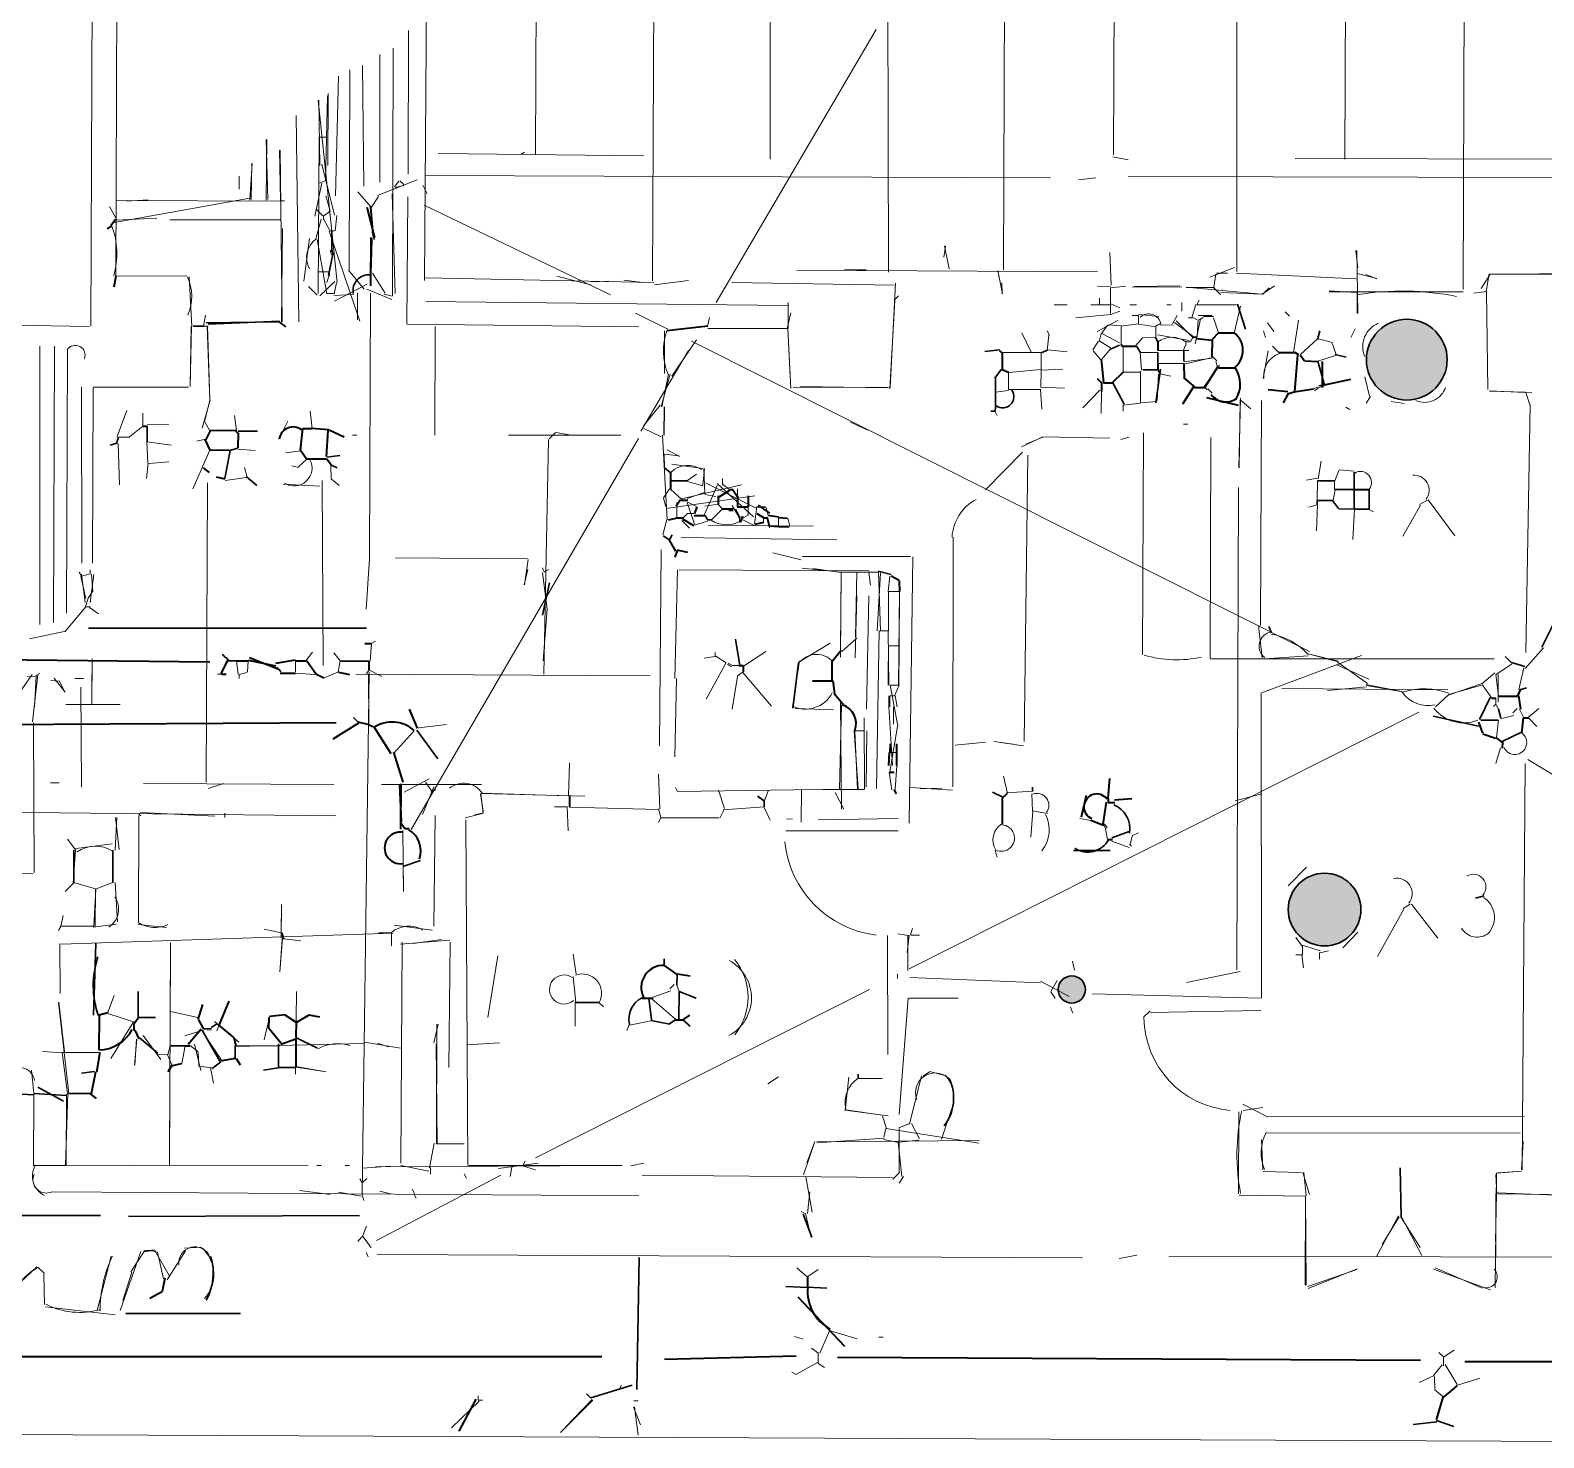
# Model space of a CAD drawing. Header units: millimetres. Extents: x -23299 to 140949, y -27274 to 87783.
# Drawn here: x 10233 to 22083, y 14898 to 25917 of the extents above; entities that cross this region are included whole.
import ezdxf

# ---------------------------------------------------------------- set-up
doc = ezdxf.new("R2010")
doc.units = ezdxf.units.MM
for name, color, linetype, lineweight in [('A_HATCH', 252, 'CONTINUOUS', 15), ('A_MED', 9, 'CONTINUOUS', 20), ('A_THIN', 8, 'CONTINUOUS', 15), ('CHECK', 2, 'CONTINUOUS', 35), ('P_NOMARK', 6, 'CONTINUOUS', 35), ('SYM', 4, 'CONTINUOUS', 25), ('TEXT_SHAPE', 7, 'CONTINUOUS', 30)]:
    doc.layers.add(name, color=color, linetype=linetype, lineweight=lineweight)

msp = doc.modelspace()

# ---------------------------------------------------------------- hatches: boundary and pattern name
at = {"layer": 'TEXT_SHAPE'}
h = msp.add_hatch(color=7, dxfattribs=at)
h.dxf.hatch_style = 1
edge = h.paths.add_edge_path()
edge.add_arc((21011, 23338), 316, 0, 360)
h = msp.add_hatch(color=7, dxfattribs=at)
h.dxf.hatch_style = 1
edge = h.paths.add_edge_path()
edge.add_arc((20367, 19033), 285, 0, 360)
h = msp.add_hatch(color=7, dxfattribs=at)
h.dxf.hatch_style = 1
edge = h.paths.add_edge_path()
edge.add_arc((18388, 18407), 106, 0, 360)

# ---------------------------------------------------------------- linework, layer by layer
at = {"layer": 'A_HATCH', "lineweight": 15}
for p, q in [((10307, 23443), (10307, 21265)), ((10423, 23443), (10414, 21278)), ((10636, 21745), (10635, 23123)), ((10720, 21745), (10726, 23118)), ((16891, 21670), (16863, 21216)), ((16874, 21675), (16889, 21216)), ((16953, 21522), (16952, 21216)), ((16953, 21522), (16952, 21216)), ((17031, 20790), (17040, 21522)), ((17038, 21522), (17036, 21097))]:
    msp.add_line(p, q, dxfattribs=at)
at = {"layer": 'A_HATCH', "lineweight": 20}
for p, q in [((10524, 23413), (10517, 21353)), ((16581, 21675), (16578, 21063)), ((16581, 21671), (16578, 21009)), ((16705, 21675), (16695, 21165)), ((16705, 21489), (16691, 21005)), ((16780, 20603), (16799, 21488))]:
    msp.add_line(p, q, dxfattribs=at)
at = {"layer": 'A_MED', "lineweight": 20}
for p, q in [((15603, 23785), (16857, 25924)), ((12337, 23634), (12316, 25250)), ((12185, 24978), (12193, 24587)), ((18221, 24761), (13325, 24779)), ((22227, 24765), (18831, 24771)), ((18576, 24761), (18440, 24746)), ((10854, 24537), (10907, 24437)), ((12959, 24616), (12905, 24533)), ((13181, 23616), (13188, 24612)), ((12528, 24467), (12528, 24433)), ((12580, 24500), (12531, 24464)), ((16996, 23921), (15727, 23942)), ((21667, 24010), (21594, 23896)), ((21656, 24009), (21633, 23871)), ((22232, 24013), (21673, 24005)), ((22232, 24008), (21673, 24007)), ((12559, 23855), (12610, 23855)), ((12871, 23929), (12614, 23797)), ((12889, 21778), (12898, 23859)), ((21635, 23870), (21645, 23104)), ((21636, 23870), (21645, 23104)), ((14972, 23702), (15224, 23578)), ((15552, 23668), (15536, 23600)), ((16165, 23582), (16188, 23113)), ((15200, 23565), (15199, 23229)), ((15242, 23225), (15173, 22971)), ((15229, 23225), (15179, 22970)), ((21944, 23082), (21974, 22985)), ((11831, 22902), (11847, 22783)), ((21977, 22985), (21943, 21045)), ((11600, 22851), (11639, 22782)), ((11605, 22717), (11537, 22699)), ((11858, 22638), (11994, 22626)), ((14996, 22721), (13216, 19659)), ((11506, 22328), (11639, 22629)), ((15195, 22595), (15198, 22493)), ((11927, 22415), (11759, 22392)), ((11910, 22494), (11928, 22426)), ((15653, 22407), (15652, 22356)), ((15917, 22175), (15524, 22370)), ((15771, 22326), (15770, 22177)), ((15617, 22207), (15516, 22190)), ((15652, 22169), (15567, 22084)), ((15618, 22203), (15652, 22169)), ((15728, 22196), (15786, 22100)), ((15995, 22182), (16010, 22119)), ((15380, 22135), (15346, 22101)), ((15380, 22135), (15431, 22135)), ((15787, 22101), (15787, 22067)), ((15812, 22084), (15900, 22039)), ((16047, 21826), (16269, 21772)), ((12888, 21779), (12863, 21386)), ((15301, 21693), (15281, 20842)), ((16801, 21685), (15315, 21694)), ((16798, 21675), (16811, 21572)), ((12309, 20979), (12309, 20893)), ((12659, 20979), (12644, 20894)), ((16255, 20979), (16205, 20637)), ((20238, 21036), (20473, 20972)), ((20239, 21034), (20474, 20978)), ((10291, 20872), (10250, 20502)), ((12832, 16809), (12886, 20893)), ((12883, 20911), (12865, 20878)), ((12881, 20876), (12885, 20485)), ((20462, 20950), (20713, 20836)), ((21701, 20886), (21599, 20800)), ((21926, 20926), (21889, 20757)), ((17023, 20485), (16965, 20790)), ((16967, 20790), (17035, 20790)), ((20693, 20788), (20981, 20738)), ((20694, 20796), (20982, 20737)), ((21600, 20802), (21336, 20711)), ((21607, 20793), (21338, 20718)), ((21606, 20787), (21678, 20689)), ((10631, 20639), (10715, 20638)), ((16966, 20705), (17000, 20705)), ((16991, 20620), (16991, 20484)), ((17006, 20706), (17020, 20621)), ((21340, 20718), (21235, 20619)), ((21709, 20687), (21709, 20636)), ((12765, 20536), (12798, 20502)), ((21106, 20578), (17115, 18569)), ((21729, 20516), (21714, 20380)), ((21848, 20553), (21744, 20527)), ((21893, 20601), (21927, 20533)), ((21963, 20534), (22030, 20466)), ((10264, 19322), (10258, 20495)), ((13240, 20432), (13076, 20256)), ((21745, 20300), (21708, 20176)), ((14454, 20178), (14446, 19923)), ((16964, 20263), (17015, 20263)), ((21958, 20207), (22184, 20071)), ((13765, 20012), (12982, 20013)), ((13393, 19994), (13303, 19777)), ((13760, 19939), (13778, 19788)), ((16012, 19969), (15982, 19888)), ((16536, 19950), (16603, 19818)), ((14455, 19835), (15150, 19816)), ((15151, 19821), (15169, 19753)), ((15665, 19817), (15633, 19748)), ((15980, 19837), (15658, 19815)), ((10900, 19754), (10930, 19504)), ((13394, 18902), (13402, 19770)), ((13773, 19784), (13638, 19751)), ((13155, 19174), (13150, 19651)), ((10588, 19498), (10569, 19243)), ((10590, 19511), (10873, 19548)), ((13152, 19379), (13156, 19174)), ((10878, 19244), (10743, 19192)), ((10747, 19192), (10732, 18902)), ((10743, 19192), (10742, 18902)), ((17105, 18833), (17104, 18557)), ((13894, 18671), (13815, 18188)), ((14483, 18683), (14507, 18528)), ((14485, 18510), (14504, 18306)), ((17121, 18500), (18142, 18459)), ((12311, 17745), (12318, 18392)), ((15249, 18397), (15107, 18347)), ((15295, 18441), (15315, 18392)), ((18144, 18473), (18367, 18353)), ((10536, 17589), (10454, 18307)), ((10889, 18359), (10838, 18222)), ((14500, 18306), (14499, 18119)), ((15103, 18332), (15284, 18176)), ((17037, 17429), (17106, 18339)), ((17113, 18339), (17498, 18339)), ((10840, 18220), (11048, 18152)), ((11039, 18150), (10863, 17867)), ((11334, 18234), (11555, 18186)), ((12110, 18202), (12064, 18012)), ((14924, 18135), (14903, 18085)), ((15093, 18163), (14924, 18128)), ((19001, 18241), (18950, 18190)), ((19869, 18242), (19005, 18226)), ((11067, 18018), (11050, 17814)), ((11066, 18018), (11051, 17814)), ((11117, 18048), (11255, 17859)), ((10483, 17915), (10525, 17593)), ((11228, 17901), (11313, 17897)), ((11329, 17967), (11311, 17899)), ((11447, 17967), (11419, 17829)), ((11486, 17970), (11547, 17918)), ((11520, 17979), (11568, 17772)), ((11547, 17915), (11553, 17813)), ((11554, 17806), (11651, 17793)), ((12313, 17803), (12549, 17762)), ((12313, 17799), (12549, 17763)), ((16643, 17722), (16613, 17456)), ((16716, 17710), (16902, 17710)), ((17116, 17354), (17212, 17730)), ((17223, 17728), (17274, 17763)), ((17276, 17765), (17394, 17734)), ((16631, 17461), (16950, 17417)), ((17454, 17491), (17368, 17235)), ((16933, 17319), (16915, 17251)), ((13410, 17200), (13631, 17200)), ((16375, 17216), (16286, 16956)), ((17663, 17224), (16392, 17214)), ((16914, 17234), (17034, 17210)), ((17036, 17216), (17035, 16978)), ((17189, 17227), (17036, 17212)), ((10259, 17030), (10513, 17030)), ((13917, 16953), (12945, 16443)), ((13367, 17013), (13367, 16962)), ((14210, 17047), (13899, 17006)), ((19886, 16982), (20185, 16974)), ((20196, 16975), (20249, 16801)), ((20959, 17011), (20964, 16620)), ((12829, 16808), (12845, 16756)), ((19699, 16797), (20214, 16788)), ((20215, 16092), (20218, 16790)), ((21722, 16815), (22314, 16791)), ((16270, 16670), (16303, 16652)), ((16302, 16654), (16348, 16466)), ((11098, 16357), (10936, 15893)), ((11131, 16365), (11021, 16198)), ((11222, 16356), (11138, 16367)), ((11321, 16169), (11209, 16364)), ((11304, 16135), (11448, 16362)), ((11441, 16382), (11577, 16390)), ((10866, 16320), (10758, 15895)), ((11277, 16142), (11228, 16351)), ((18471, 16306), (12949, 16332)), ((18896, 16328), (18758, 16301)), ((19149, 16320), (28872, 16292)), ((10344, 15941), (10338, 16179)), ((11029, 16194), (10957, 15972)), ((16234, 16227), (16316, 16157)), ((16403, 16214), (16321, 16159)), ((21665, 16057), (21221, 16218)), ((16488, 15737), (16708, 15672)), ((21263, 15564), (21297, 15530)), ((21297, 15530), (21297, 15462)), ((21311, 15471), (21406, 15314)), ((21583, 15363), (21399, 15306)), ((13747, 15185), (13530, 14976)), ((14638, 15191), (14385, 14938)), ((14588, 15242), (14621, 15208)), ((14841, 15279), (14621, 15211)), ((14955, 15138), (15011, 14998)), ((14964, 15141), (14993, 14919)), ((29277, 14840), (3796, 14949))]:
    msp.add_line(p, q, dxfattribs=at)
at = {"layer": 'A_MED', "lineweight": 15}
msp.add_line((15184, 22748), (15220, 22083), dxfattribs=at)
at = {"layer": 'A_MED', "lineweight": 20}
for centre, radius, start, end in [((15676, 23406), 485, 160.8535, 202.2564), ((10586, 23374), 76.5, 337.9674, 148.1653), ((19964, 21096), 110, 97.9419, 234.1396), ((16390, 20860), 171, 44.2502, 137.3941), ((16303, 20838), 236, 243.6905, 332.5899), ((21178, 20877), 248, 215.131, 282.4925), ((21456, 20788), 294, 217.3615, 292.2189), ((21857, 20339), 92.8, 203.9551, 54.176), ((10743, 19274), 255, 58.5015, 123.9799), ((15547, 18341), 333, 297.7726, 61.6965), ((15386, 18347), 467, 320.9692, 39.1283), ((14413, 18407), 114, 55.8236, 310.5237), ((14556, 18379), 150, 330.6296, 110.6623), ((12642, 17669), 315, 72.4206, 119.7048), ((17318, 17601), 153, 44.7005, 200.851), ((17219, 17566), 246, 342.2514, 43.7333), ((11522, 16267), 126, 21.4504, 188.5267), ((11390, 16176), 280, 317.605, 47.128), ((11746, 15899), 966, 154.244, 180.5242)]:
    msp.add_arc(centre, radius, start, end, dxfattribs=at)
at = {"layer": 'A_THIN', "lineweight": 15}
for p, q in [((10736, 30680), (10706, 23600)), ((13320, 23957), (13369, 30458)), ((10902, 23991), (10927, 30118)), ((15131, 30198), (15105, 23956)), ((16025, 24909), (16025, 30100)), ((17873, 30185), (17854, 24041)), ((19679, 24028), (19685, 30180)), ((16952, 24023), (16937, 30066)), ((21451, 23887), (21464, 26912)), ((14190, 24948), (14197, 26722)), ((18714, 24943), (18721, 26679)), ((20532, 26678), (20525, 24908)), ((13195, 25914), (13191, 24791)), ((12971, 25727), (12971, 24729)), ((13068, 23838), (13074, 25778)), ((12729, 24042), (12736, 25608)), ((12834, 25642), (12844, 24697)), ((12647, 25557), (12624, 24621)), ((12636, 23941), (12488, 25370)), ((12499, 24859), (12492, 25370)), ((12561, 25404), (12544, 24740)), ((12564, 24859), (12566, 25421)), ((12079, 25063), (12094, 24592)), ((12084, 25063), (12081, 24587)), ((12496, 25080), (12488, 23855)), ((12497, 25080), (12548, 25080)), ((12206, 23634), (12189, 24978)), ((13428, 24952), (15037, 24935)), ((14104, 24963), (14071, 24945)), ((18710, 24926), (18830, 24902)), ((20136, 24912), (22215, 24907)), ((11869, 24774), (11868, 24672)), ((11971, 24875), (11953, 24587)), ((11968, 24876), (11962, 24591)), ((12517, 24869), (12616, 24469)), ((12515, 24719), (12461, 24462)), ((12542, 24737), (12496, 24720)), ((12797, 24652), (12899, 24534)), ((12951, 24623), (13262, 24747)), ((13119, 24736), (13085, 24690)), ((13157, 24701), (13089, 24685)), ((13159, 24709), (13126, 24738)), ((13306, 24705), (13340, 24637)), ((11951, 24602), (10877, 24410)), ((12190, 24580), (10902, 24585)), ((11156, 24590), (10986, 24580)), ((12190, 24581), (12224, 24581)), ((12546, 24621), (12582, 24502)), ((13067, 24636), (13090, 23855)), ((14775, 23847), (13318, 24547)), ((11224, 24447), (10902, 24429)), ((11325, 24434), (12189, 24433)), ((12512, 24438), (12468, 24283)), ((12473, 24515), (12524, 24464)), ((12531, 24435), (12579, 24349)), ((12633, 24467), (12620, 24348)), ((12209, 24366), (12199, 23633)), ((12813, 23639), (12574, 24345)), ((12578, 24348), (12612, 24348)), ((12917, 24314), (12917, 24280)), ((12928, 24314), (12928, 24280)), ((12419, 24287), (12376, 23954)), ((12556, 23854), (12479, 24279)), ((12582, 24196), (12592, 24160)), ((12600, 24195), (12600, 24161)), ((12599, 24160), (12579, 24042)), ((10900, 23991), (11459, 23995)), ((10904, 23991), (11459, 23995)), ((11478, 23987), (11499, 23599)), ((12492, 24025), (12577, 24025)), ((12618, 23949), (12500, 23837)), ((12571, 23993), (12556, 23941)), ((12577, 24025), (12577, 23991)), ((12630, 23939), (12612, 23854)), ((12912, 24016), (13011, 23858)), ((15115, 23942), (13327, 23978)), ((14356, 23993), (14623, 23924)), ((14626, 23948), (14761, 23952)), ((14881, 23961), (15033, 23942)), ((15121, 23925), (15388, 23958)), ((16236, 24039), (18590, 24026)), ((19674, 24016), (20614, 23970)), ((12412, 23911), (12479, 23843)), ((12611, 23841), (12763, 23849)), ((12796, 23859), (12795, 23650)), ((12868, 23891), (13065, 23808)), ((13004, 23850), (13066, 23834)), ((21638, 23873), (21536, 23860)), ((16163, 23763), (13329, 23793)), ((16189, 23704), (16159, 23583)), ((16167, 23786), (16166, 23582)), ((10102, 23609), (10695, 23599)), ((11493, 23600), (11485, 23129)), ((11495, 23600), (11485, 23129)), ((11604, 23686), (11589, 23600)), ((11592, 23600), (11626, 23600)), ((11618, 23600), (11639, 23021)), ((11621, 23600), (11638, 23021)), ((13185, 23616), (14997, 23595)), ((13402, 23599), (13401, 22748)), ((15539, 23584), (16166, 23581)), ((15539, 23582), (16162, 23582)), ((16164, 23582), (16184, 23207)), ((15450, 23494), (15257, 23209)), ((15410, 23483), (20249, 21054)), ((15013, 22778), (15386, 23410)), ((11472, 23124), (10726, 23123)), ((11472, 23123), (10794, 23125)), ((11642, 23021), (11578, 22801)), ((11640, 23021), (11598, 22851)), ((19873, 23019), (19866, 21258)), ((21658, 23093), (21991, 23079)), ((21658, 23092), (21940, 23084)), ((15166, 22981), (15038, 22822)), ((15195, 22969), (15194, 22748)), ((15198, 22969), (15197, 22748)), ((14346, 22769), (14295, 22718)), ((14468, 22748), (14351, 22769)), ((15037, 22800), (15174, 22735)), ((18942, 21028), (18949, 22764)), ((14858, 22748), (13977, 22746)), ((14255, 20876), (14291, 22714)), ((19472, 20998), (19477, 22730)), ((15196, 22598), (15315, 22586)), ((15220, 22631), (15316, 22579)), ((15256, 22521), (15500, 22486)), ((18001, 22613), (17712, 22318)), ((18015, 20348), (18044, 22590)), ((15449, 22442), (15380, 22392)), ((15511, 22486), (15499, 22356)), ((15515, 22288), (15508, 22487)), ((11621, 22374), (11611, 20030)), ((12526, 20944), (12518, 22393)), ((15239, 22327), (15190, 22257)), ((15332, 22248), (15803, 22359)), ((15513, 22299), (15376, 22251)), ((15379, 22383), (15498, 22350)), ((15509, 22121), (15612, 22352)), ((15516, 22283), (15601, 22268)), ((15895, 22107), (15612, 22368)), ((15655, 22360), (15704, 22324)), ((19694, 22338), (19681, 18560)), ((15192, 22254), (15210, 22186)), ((15213, 22173), (15906, 22273)), ((15296, 22186), (15296, 22101)), ((15433, 22051), (15376, 22219)), ((15382, 22222), (15449, 22188)), ((15855, 22186), (15855, 22118)), ((15904, 22050), (15923, 22186)), ((15216, 22087), (15186, 21967)), ((15535, 22075), (15433, 22043)), ((16362, 22035), (15541, 22043)), ((15787, 22101), (15821, 22101)), ((15853, 22121), (15820, 22103)), ((15973, 22101), (15973, 22067)), ((16004, 22100), (16022, 22021)), ((16092, 22101), (16091, 22033)), ((16164, 22096), (16179, 22034)), ((16548, 21928), (15329, 21946)), ((17456, 19994), (17459, 21948)), ((15159, 20314), (15174, 21850)), ((10703, 21694), (10703, 21660)), ((13092, 21786), (14125, 21778)), ((14130, 21696), (14100, 21576)), ((14131, 21773), (14104, 21574)), ((14241, 21709), (14259, 21675)), ((14293, 21696), (14259, 21678)), ((16277, 21797), (17124, 21798)), ((16278, 21706), (16581, 21674)), ((16360, 21703), (16580, 21671)), ((17115, 19709), (17144, 21794)), ((10616, 21675), (10633, 21642)), ((10630, 21641), (10669, 21469)), ((10633, 21659), (10662, 21437)), ((10702, 21662), (10635, 21644)), ((10732, 21657), (10702, 21438)), ((10712, 21660), (10722, 21524)), ((14243, 21673), (14281, 21386)), ((16869, 21675), (16581, 21675)), ((16963, 21642), (16950, 21522)), ((10687, 21472), (10666, 21405)), ((10721, 21522), (10687, 21471)), ((16953, 21522), (17038, 21522)), ((10668, 21404), (10503, 21207)), ((10668, 21404), (10702, 21404)), ((10697, 21398), (10766, 21349)), ((14280, 21387), (14250, 20979)), ((16880, 21216), (16860, 19982)), ((16884, 21216), (16952, 21216)), ((16955, 20790), (16950, 21216)), ((19851, 21256), (19879, 21003)), ((10498, 21210), (10226, 21153)), ((12906, 21114), (12894, 20978)), ((12935, 21134), (12902, 21116)), ((16951, 21097), (17036, 21097)), ((17036, 21097), (17033, 20790)), ((10717, 20996), (10715, 20643)), ((11848, 20978), (11861, 20876)), ((11938, 20979), (11933, 20893)), ((12443, 21048), (12391, 20981)), ((12611, 21044), (12663, 20977)), ((16951, 20977), (16950, 20790)), ((19475, 20997), (21694, 20996)), ((19869, 20727), (20657, 21022)), ((19899, 20995), (20238, 21020)), ((21781, 21013), (21833, 20963)), ((10248, 20873), (10115, 20683)), ((10276, 20861), (10208, 20856)), ((10279, 20860), (10267, 20621)), ((10308, 20880), (10275, 20862)), ((10716, 20877), (10715, 20638)), ((11699, 20877), (11733, 20877)), ((11868, 20877), (11868, 20842)), ((11932, 20889), (11869, 20873)), ((12308, 20884), (12461, 20873)), ((12647, 20894), (12528, 20844)), ((15087, 20864), (12783, 20877)), ((12885, 20911), (12985, 20857)), ((20469, 20970), (20703, 20803)), ((21708, 20874), (21730, 20705)), ((21832, 20955), (21711, 20873)), ((21727, 20874), (21726, 20658)), ((10394, 20827), (10462, 20822)), ((10419, 20845), (10506, 20735)), ((10462, 20820), (10504, 20736)), ((10581, 20843), (10649, 20843)), ((10633, 19991), (10628, 20775)), ((15292, 20841), (15281, 20229)), ((17035, 20790), (17000, 20705)), ((21333, 20753), (20033, 20763)), ((20695, 20776), (20389, 20748)), ((10936, 20638), (10512, 20639)), ((10715, 20638), (10936, 20638)), ((16584, 20637), (16570, 19973)), ((16584, 19820), (16576, 20654)), ((16955, 20620), (16985, 20160)), ((19872, 18339), (19871, 20722)), ((21706, 20639), (21689, 20622)), ((21711, 20637), (21729, 20603)), ((16221, 20606), (16522, 20597)), ((16762, 20535), (16766, 19973)), ((21874, 20606), (21840, 20572)), ((22045, 20606), (21961, 20536)), ((13491, 20482), (13255, 20454)), ((16684, 20432), (16716, 19978)), ((16689, 20433), (16711, 19974)), ((16694, 20433), (16762, 20433)), ((16784, 20433), (16778, 19990)), ((16963, 20110), (17025, 20483)), ((17018, 20160), (17005, 19973)), ((21915, 16994), (21939, 20176)), ((13161, 19952), (13357, 20057)), ((13328, 20030), (13376, 19960)), ((15151, 20093), (15163, 19821)), ((16957, 20108), (16979, 19970)), ((10391, 20026), (10459, 20026)), ((11119, 20020), (12610, 20011)), ((11625, 19982), (11747, 20021)), ((13758, 19939), (13779, 19804)), ((14574, 19922), (13761, 19942)), ((14439, 19924), (13766, 19945)), ((15284, 19989), (15301, 19956)), ((16574, 19976), (15303, 19956)), ((15623, 19967), (15669, 19824)), ((16271, 19973), (16270, 19718)), ((16438, 19973), (16760, 19973)), ((19875, 19938), (19668, 19883)), ((9728, 19797), (12626, 19767)), ((11096, 19793), (11677, 19765)), ((13781, 19791), (13713, 19775)), ((14337, 19838), (14439, 19838)), ((14436, 19838), (14444, 19650)), ((15977, 19836), (16025, 19733)), ((10911, 19753), (10899, 19497)), ((11084, 19770), (11080, 18936)), ((11084, 19770), (11080, 18936)), ((11081, 19785), (11098, 19768)), ((11756, 19787), (11756, 19753)), ((13643, 19736), (13660, 17030)), ((15169, 19751), (15151, 19718)), ((15624, 19752), (15167, 19752)), ((16200, 19741), (16153, 19743)), ((16403, 19736), (17029, 19746)), ((10525, 19584), (10591, 19497)), ((17029, 19650), (16149, 19650)), ((9576, 19294), (10256, 19317)), ((10574, 19243), (10506, 19175)), ((10574, 19244), (10743, 19194)), ((10897, 19244), (10916, 18937)), ((10491, 18987), (10473, 18902)), ((12199, 19072), (12198, 18851)), ((12199, 19072), (12198, 18809)), ((10473, 18901), (10455, 18868)), ((10471, 18903), (10725, 18902)), ((13075, 18849), (10474, 18761)), ((10475, 18903), (10733, 18902)), ((10908, 18918), (10725, 18896)), ((11078, 18916), (11301, 18892)), ((12065, 18879), (12198, 18851)), ((12960, 18851), (13062, 18851)), ((13062, 18851), (13062, 18749)), ((13380, 18872), (13083, 18912)), ((17025, 18844), (17110, 18829)), ((17140, 18885), (17124, 18834)), ((10464, 18766), (10466, 18375)), ((11323, 17034), (11332, 18775)), ((12207, 18808), (12187, 18545)), ((12205, 18801), (12187, 18545)), ((12215, 18804), (12351, 18789)), ((13131, 18762), (13518, 18793)), ((13134, 17047), (13145, 18779)), ((13452, 18799), (13231, 18767)), ((13520, 18778), (13509, 17796)), ((16948, 17897), (16946, 18829)), ((17114, 18833), (17099, 18696)), ((17127, 18833), (17195, 18833)), ((11323, 17115), (11331, 18698)), ((18394, 18628), (18410, 18559)), ((17024, 18527), (17024, 18493)), ((19706, 18549), (19287, 18463)), ((16805, 18406), (14190, 17088)), ((15275, 18446), (15241, 18412)), ((18274, 18477), (18223, 18392)), ((18224, 18389), (18258, 18338)), ((19865, 18339), (18548, 18374)), ((10456, 18307), (10502, 17918)), ((18377, 18270), (18397, 18221)), ((13427, 18137), (13392, 17989)), ((13416, 18136), (13415, 17200)), ((11585, 18102), (11619, 18102)), ((11619, 18102), (11653, 18102)), ((11619, 18091), (11653, 18091)), ((10330, 17923), (10483, 17912)), ((10483, 17915), (10771, 17915)), ((10483, 17915), (10771, 17915)), ((11308, 17896), (11343, 17812)), ((12846, 17985), (11839, 17962)), ((12186, 17966), (11843, 17966)), ((12850, 17995), (13132, 17947)), ((12953, 17988), (13039, 17959)), ((13412, 17983), (13419, 17200)), ((13906, 17990), (13652, 17975)), ((13906, 17990), (13736, 17980)), ((10242, 17775), (10261, 17592)), ((11645, 17795), (11668, 17674)), ((16092, 17723), (16008, 17669)), ((10261, 17584), (10259, 17030)), ((10261, 17575), (10259, 17030)), ((10526, 17592), (10509, 17030)), ((10516, 17587), (10513, 17035)), ((16618, 17466), (16902, 17422)), ((19696, 17450), (19694, 16807)), ((19726, 17509), (19920, 17411)), ((19883, 17484), (19729, 17459)), ((16906, 17416), (16938, 17320)), ((17660, 17203), (16935, 17320)), ((17118, 17359), (17033, 17325)), ((17036, 17318), (17036, 17216)), ((17132, 17358), (17196, 17237)), ((19916, 17411), (21932, 17414)), ((13396, 17203), (13360, 17012)), ((13410, 17200), (13546, 17200)), ((16377, 17216), (16314, 17050)), ((16918, 17242), (16392, 17206)), ((17028, 17215), (17058, 16943)), ((19873, 17233), (19885, 16994)), ((21898, 17283), (19916, 17285)), ((21921, 17216), (21909, 16994)), ((10263, 17031), (12410, 17028)), ((11055, 17033), (10513, 17029)), ((12478, 17030), (12512, 17030)), ((12698, 17030), (12732, 17030)), ((12834, 17009), (13053, 17025)), ((12935, 17019), (14866, 17030)), ((13135, 17030), (13353, 16986)), ((13631, 16963), (13649, 16929)), ((14867, 17028), (13668, 17028)), ((14006, 17029), (13991, 16944)), ((14086, 17026), (14189, 16996)), ((14107, 17062), (14089, 17029)), ((15036, 17047), (14935, 17026)), ((16984, 16936), (15023, 16954)), ((19886, 16982), (20185, 16974)), ((20204, 16974), (20224, 16791)), ((21704, 16072), (21712, 16972)), ((21709, 16959), (21716, 16806)), ((21908, 16985), (21715, 16969)), ((21908, 16984), (21727, 16973)), ((12343, 16833), (12580, 16802)), ((12814, 16926), (12831, 16893)), ((12867, 16928), (12833, 16894)), ((12969, 16827), (13053, 16807)), ((13224, 16843), (13242, 16810)), ((16306, 16941), (16355, 16664)), ((17070, 16942), (17036, 16892)), ((14997, 16793), (10411, 16822)), ((12646, 16820), (12825, 16789)), ((13237, 16807), (13254, 16774)), ((16337, 16823), (16318, 16653)), ((19699, 16797), (20218, 16789)), ((20222, 16093), (20218, 16790)), ((21713, 16807), (21706, 16432)), ((21709, 16807), (21707, 16313)), ((21726, 16808), (22319, 16799)), ((20945, 16634), (20774, 16318)), ((20951, 16627), (20817, 16410)), ((20966, 16621), (21115, 16388)), ((20970, 16628), (21128, 16325)), ((12866, 16553), (12831, 16469)), ((12837, 16473), (12903, 16386)), ((12828, 16471), (12797, 16434)), ((10284, 16236), (10118, 16079)), ((12862, 16348), (12880, 16314)), ((10344, 16183), (10293, 16234)), ((10344, 15941), (10338, 16179)), ((20621, 16214), (20236, 16082)), ((20622, 16221), (20239, 16065)), ((21232, 16227), (21601, 16068)), ((10899, 15859), (10352, 15922)), ((16217, 15690), (16284, 15669)), ((16491, 15734), (16414, 15560)), ((16876, 15684), (16910, 15684)), ((16350, 15598), (16399, 15562)), ((16402, 15565), (16401, 15480)), ((21381, 15583), (21298, 15528)), ((16231, 15394), (16197, 15412)), ((16398, 15487), (16232, 15395)), ((16401, 15479), (16452, 15447)), ((21289, 15468), (21220, 15384)), ((14862, 15309), (14844, 15275)), ((21225, 15385), (21108, 15331)), ((21227, 15377), (21231, 15275)), ((13741, 15226), (13740, 15192)), ((13740, 15192), (13774, 15192)), ((14632, 15198), (14425, 14980)), ((14960, 15186), (14994, 15186)), ((21231, 15272), (21293, 15220))]:
    msp.add_line(p, q, dxfattribs=at)
for centre, radius, start, end in [((10288, 24168), 623, 343.8918, 20.3339), ((12581, 24137), 184, 126.2399, 208.5607), ((11123, 23834), 374, 336.964, 24.3041), ((15383, 22318), 192, 55.2335, 134.0986), ((17809, 21928), 359, 118.17, 176.8801), ((15685, 22268), 222, 237.3349, 296.9086), ((19853, 20673), 526, 42.7022, 79.507), ((19208, 21858), 870, 253.0564, 282.9688), ((21149, 20223), 538, 69.3312, 108.0372), ((13626, 19846), 176, 34.8204, 129.097), ((16956, 19647), 820, 185.8121, 263.0038), ((10758, 19036), 167, 302.6654, 34.2781), ((11210, 19134), 241, 236.7592, 294.8576), ((13197, 18696), 208, 57.7796, 130.9712), ((19692, 18196), 739, 180.7899, 265.1035), ((10143, 17672), 126, 10.3539, 128.0566), ((16851, 17518), 238, 125.0954, 191.3943), ((21298, 17112), 1617, 167.7058, 190.8065), ((20220, 17130), 349, 153.164, 202.121), ((10418, 16946), 168, 151.9093, 243.9573), ((10359, 16918), 105, 156.2181, 295.3076), ((10599, 15714), 602, 120.9541, 167.8713), ((21633, 16158), 86.4, 251.0843, 43.5478)]:
    msp.add_arc(centre, radius, start, end, dxfattribs=at)
at = {"layer": 'CHECK', "lineweight": 15}
for p, q in [((12587, 23940), (12587, 23940)), ((12616, 23998), (12616, 23998)), ((12726, 24039), (12848, 23891)), ((15296, 22220), (15296, 22101)), ((15335, 22079), (15395, 22018)), ((15903, 22101), (15903, 22101)), ((16496, 21118), (16246, 20968)), ((11788, 18317), (11693, 18083)), ((11676, 18156), (11867, 17995)), ((11635, 18105), (11442, 18044)), ((11584, 18072), (11731, 17855))]:
    msp.add_line(p, q, dxfattribs=at)
at = {"layer": 'CHECK', "lineweight": 40}
msp.add_line((14456, 19923), (14455, 19838), dxfattribs=at)
at = {"layer": 'P_NOMARK', "lineweight": 30}
for p, q in [((12865, 21237), (10688, 21236)), ((11002, 16630), (12811, 16639)), ((15001, 16310), (14983, 15276)), ((16149, 16083), (16319, 16073)), ((16319, 16077), (16471, 16069)), ((14946, 15309), (14621, 15209))]:
    msp.add_line(p, q, dxfattribs=at)
at = {"layer": 'P_NOMARK', "lineweight": 40}
for p, q in [((12852, 21115), (12903, 21115)), ((9963, 20992), (11638, 20973)), ((11777, 20982), (11724, 20881)), ((11735, 21032), (11788, 20982)), ((11733, 20877), (11767, 20877)), ((9969, 20483), (12629, 20498)), ((12804, 20493), (12603, 20368)), ((16319, 16161), (16319, 16076)), ((16242, 16002), (16607, 15616)), ((7917, 15532), (14707, 15534)), ((15199, 15513), (16231, 15540)), ((16554, 15528), (21119, 15504)), ((21466, 15496), (23363, 15496))]:
    msp.add_line(p, q, dxfattribs=at)
at = {"layer": 'SYM', "lineweight": 30}
msp.add_arc((11222, 16189), 444, 331.0376, 16.5744, dxfattribs=at)
at = {"layer": 'SYM', "lineweight": 40}
msp.add_arc((16650, 16043), 331, 174.3561, 242.1204, dxfattribs=at)
at = {"layer": 'SYM', "lineweight": 15}
msp.add_arc((10621, 16466), 587, 243.1454, 285.3289, dxfattribs=at)
at = {"layer": 'TEXT_SHAPE', "lineweight": 40}
for p, q in [((12868, 24531), (12929, 24298)), ((12896, 24535), (12914, 24314)), ((10900, 24435), (10864, 24386)), ((10868, 24381), (10835, 24363)), ((12900, 24295), (12898, 23915)), ((12904, 24280), (12897, 24008)), ((10903, 23991), (10888, 23905)), ((15539, 23601), (15218, 23563)), ((19062, 23479), (19062, 23411)), ((19366, 23505), (19485, 23492)), ((19486, 23496), (19485, 23360)), ((19537, 23547), (19486, 23496)), ((19537, 23547), (19655, 23547)), ((17823, 23408), (17839, 23391)), ((17842, 23394), (17842, 23258)), ((18771, 23459), (18788, 23442)), ((18791, 23445), (18893, 23445)), ((20010, 23394), (20129, 23394)), ((20131, 23396), (20164, 23378)), ((20156, 23377), (20132, 23087)), ((20177, 23375), (20211, 23329)), ((17842, 23260), (17892, 23239)), ((18617, 23342), (18636, 23156)), ((18790, 23241), (18705, 23156)), ((19061, 23309), (19061, 23258)), ((19264, 23309), (19267, 23189)), ((19529, 23279), (19429, 23124)), ((19536, 23275), (19671, 23275)), ((20213, 23328), (20315, 23324)), ((20349, 23325), (20348, 23120)), ((18587, 23190), (18620, 23156)), ((18620, 23156), (18620, 23088)), ((18637, 23156), (18705, 23156)), ((19342, 23126), (19256, 22990)), ((19270, 23190), (19350, 23123)), ((19349, 23121), (19433, 23121)), ((20570, 23183), (20365, 23139)), ((19442, 23042), (19691, 22982)), ((19926, 23104), (20079, 23089)), ((20079, 23069), (20044, 23001)), ((20129, 23083), (20078, 23067)), ((20280, 23107), (20128, 23084)), ((11115, 22817), (11149, 22817)), ((11641, 22782), (11607, 22714)), ((11840, 22780), (11857, 22763)), ((11860, 22766), (11859, 22647)), ((12365, 22800), (12346, 22630)), ((12368, 22800), (12436, 22800)), ((12436, 22803), (12572, 22791)), ((12563, 22783), (12550, 22579)), ((12574, 22788), (12691, 22735)), ((11601, 22713), (11638, 22629)), ((12350, 22629), (12399, 22560)), ((12401, 22561), (12435, 22561)), ((12435, 22561), (12553, 22561)), ((12555, 22563), (12591, 22513)), ((11586, 22492), (11635, 22456)), ((11688, 22421), (11756, 22405)), ((15246, 22459), (15246, 22390)), ((15246, 22390), (15246, 22322)), ((15708, 22314), (15624, 22262)), ((15703, 22322), (15737, 22322)), ((15733, 22320), (15769, 22270)), ((20599, 22321), (20717, 22321)), ((15324, 22241), (15291, 22190)), ((15330, 22237), (15381, 22237)), ((15452, 22185), (15435, 22134)), ((15618, 22271), (15618, 22203)), ((15652, 22169), (15702, 22169)), ((15751, 22168), (15785, 22100)), ((15771, 22271), (15770, 22186)), ((15770, 22186), (15855, 22186)), ((15855, 22271), (15855, 22186)), ((15933, 22200), (16020, 22136)), ((15297, 22097), (15228, 22081)), ((15296, 22101), (15346, 22101)), ((15340, 22091), (15425, 22041)), ((15431, 22118), (15516, 22118)), ((15795, 22064), (15813, 22113)), ((15974, 22063), (15906, 22047)), ((15922, 22134), (15974, 22102)), ((15973, 22101), (16007, 22101)), ((16004, 22100), (16019, 22037)), ((16008, 22122), (16093, 22107)), ((16092, 22102), (16160, 22098)), ((15235, 21926), (15284, 21840)), ((16024, 22036), (16091, 22032)), ((16091, 22033), (16176, 22033)), ((15298, 21845), (15281, 21793)), ((15295, 21849), (15380, 21831)), ((16973, 21646), (17035, 21612)), ((17035, 21607), (17039, 21522)), ((11852, 20979), (11937, 20979)), ((11938, 20986), (12156, 20940)), ((11949, 21006), (12171, 20918)), ((12308, 20985), (12154, 20960)), ((12309, 20979), (12394, 20979)), ((12398, 20981), (12469, 20882)), ((12885, 20978), (12885, 20910)), ((16510, 20978), (16510, 20824)), ((16582, 21060), (16512, 20976)), ((12161, 20932), (12194, 20898)), ((12190, 20885), (12309, 20885)), ((12464, 20881), (12531, 20846)), ((12647, 20891), (12732, 20873)), ((15782, 20944), (15816, 20944)), ((15816, 20944), (15815, 20893)), ((16357, 20824), (16510, 20824)), ((16516, 20825), (16529, 20723)), ((21898, 20754), (21877, 20705)), ((16528, 20724), (16597, 20640)), ((16957, 20705), (16957, 20620)), ((21676, 20687), (21709, 20687)), ((21726, 20704), (21879, 20704)), ((21885, 20705), (21902, 20603)), ((12799, 20503), (12883, 20483)), ((13199, 20601), (13262, 20454)), ((21921, 20535), (21908, 20415)), ((21929, 20534), (21963, 20534)), ((12882, 20483), (12915, 20465)), ((12920, 20470), (13057, 20256)), ((21572, 20500), (21604, 20414)), ((21605, 20409), (21706, 20375)), ((13077, 20266), (13149, 20030)), ((16965, 20331), (16964, 20263)), ((17016, 20331), (17015, 20263)), ((21707, 20379), (21756, 20343)), ((21759, 20347), (21758, 20296)), ((16957, 20263), (16953, 20161)), ((17015, 20263), (17015, 20161)), ((16964, 20109), (16998, 20109)), ((18682, 20059), (18671, 19905)), ((13125, 20009), (13137, 19719)), ((13135, 20017), (13133, 19663)), ((15928, 19921), (15977, 19885)), ((16994, 19972), (17012, 19938)), ((17878, 19939), (17844, 19905)), ((18501, 19927), (18460, 19757)), ((17844, 19905), (17843, 19701)), ((18657, 19873), (18632, 19702)), ((18674, 19905), (18674, 19871)), ((18674, 19871), (18724, 19871)), ((18859, 19901), (18723, 19889)), ((13132, 19717), (13166, 19667)), ((18537, 19732), (18637, 19695)), ((13167, 19668), (13201, 19668)), ((18672, 19581), (18706, 19581)), ((15195, 18595), (15295, 18525)), ((15297, 18531), (15399, 18513)), ((11581, 18291), (11546, 18172)), ((11788, 18317), (11713, 18133)), ((15025, 18340), (15076, 18340)), ((15076, 18340), (15109, 18340)), ((10772, 18205), (10771, 17932)), ((10840, 18224), (10772, 18206)), ((11043, 18137), (11043, 18085)), ((11081, 18185), (11045, 18135)), ((11550, 18170), (11586, 18103)), ((11702, 18134), (11822, 18034)), ((12102, 18188), (12098, 18103)), ((12229, 18208), (12110, 18195)), ((12312, 18151), (12230, 18206)), ((12314, 18153), (12313, 18034)), ((12415, 18205), (12317, 18148)), ((12501, 18190), (12416, 18207)), ((15278, 18170), (15312, 18170)), ((15312, 18170), (15346, 18170)), ((15394, 18207), (15345, 18171)), ((15346, 18170), (15396, 18119)), ((11052, 18090), (11083, 18020)), ((11571, 18097), (11470, 17977)), ((11826, 18035), (11842, 17967)), ((12103, 18101), (12198, 17986)), ((12312, 18019), (12196, 17977)), ((12313, 18017), (12312, 17796)), ((10778, 17914), (10752, 17760)), ((11449, 17966), (11483, 17966)), ((11345, 17814), (11310, 17763)), ((11415, 17826), (11347, 17810)), ((11837, 17868), (11719, 17847)), ((11844, 17868), (11877, 17817)), ((10743, 17761), (10709, 17591)), ((10701, 17590), (10750, 17554)), ((11286, 16146), (11265, 16043)), ((11267, 16040), (11170, 15989)), ((21402, 15303), (21300, 15219)), ((13723, 15201), (13588, 14949)), ((21295, 15224), (21242, 15037))]:
    msp.add_line(p, q, dxfattribs=at)
at = {"layer": 'TEXT_SHAPE', "lineweight": 30}
for p, q in [((12595, 24348), (12594, 24181)), ((12605, 24178), (12568, 23996)), ((19686, 23772), (19748, 23578)), ((11508, 23600), (11592, 23600)), ((12185, 23635), (11609, 23627)), ((12185, 23639), (11626, 23617)), ((12184, 23632), (12233, 23596)), ((19043, 23512), (19061, 23478)), ((19333, 23513), (19367, 23513)), ((20311, 23501), (20178, 23378)), ((20329, 23565), (20313, 23496)), ((17825, 23414), (17706, 23402)), ((18197, 23413), (18148, 23392)), ((18761, 23452), (18692, 23421)), ((18894, 23445), (18925, 23393)), ((19062, 23394), (19061, 23309)), ((19265, 23411), (19265, 23326)), ((20451, 23378), (20535, 23358)), ((17835, 23262), (17786, 23193)), ((18943, 23258), (19061, 23258)), ((19082, 23263), (19045, 23000)), ((19063, 23259), (19081, 23225)), ((20315, 23326), (20367, 23139)), ((17790, 23190), (17790, 23088)), ((18708, 23157), (18799, 22991)), ((20570, 23182), (20321, 23134)), ((17790, 23088), (17790, 22969)), ((17755, 22935), (17789, 22935)), ((17790, 22969), (17789, 22935)), ((11149, 22817), (11148, 22698)), ((11640, 22783), (11843, 22783)), ((11860, 22778), (12012, 22778)), ((10910, 22684), (10859, 22668)), ((10924, 22733), (10907, 22682)), ((11859, 22646), (11792, 22627)), ((11639, 22630), (11791, 22630)), ((11799, 22628), (11756, 22408)), ((12656, 22588), (12554, 22575)), ((11924, 22423), (12007, 22353)), ((12588, 22512), (12637, 22491)), ((15199, 22490), (15244, 22456)), ((20599, 22457), (20599, 22321)), ((15246, 22390), (15382, 22390)), ((15247, 22324), (15335, 22243)), ((20311, 22389), (20446, 22389)), ((20446, 22321), (20599, 22321)), ((20599, 22321), (20598, 22168)), ((20717, 22321), (20717, 22168)), ((15702, 22169), (15736, 22169)), ((15923, 22187), (15991, 22183)), ((20310, 22236), (20429, 22236)), ((20310, 22236), (20310, 22202)), ((20428, 22235), (20477, 22172)), ((20479, 22170), (20598, 22167)), ((20598, 22168), (20717, 22168)), ((15518, 22119), (15535, 22086)), ((15533, 22084), (15567, 22084)), ((15702, 22158), (15736, 22158)), ((15189, 21959), (15240, 21926)), ((15259, 21966), (15241, 21932)), ((14298, 21590), (14244, 21338)), ((16871, 21682), (16974, 21656)), ((22214, 21380), (22069, 21086)), ((19931, 21248), (19952, 21199)), ((15754, 21149), (15789, 20945)), ((16704, 21157), (16587, 21053)), ((11784, 20979), (11852, 20979)), ((12665, 20978), (12885, 20978)), ((22081, 21081), (21937, 20919)), ((16249, 20961), (16205, 20611)), ((21831, 20966), (21934, 20935)), ((21948, 20768), (21897, 20752)), ((21663, 20693), (21580, 20522)), ((21218, 20546), (21573, 20469)), ((21590, 20517), (21726, 20517)), ((21730, 20603), (21746, 20535)), ((13261, 20438), (13425, 20213)), ((21908, 20422), (21758, 20348)), ((13407, 19972), (13373, 19954)), ((17766, 19952), (17847, 19912)), ((18081, 19990), (18081, 19956)), ((15980, 19888), (15980, 19837)), ((18838, 19643), (18702, 19595)), ((10575, 19498), (10574, 19243)), ((10880, 19498), (10879, 19243)), ((10880, 19498), (10879, 19243)), ((18689, 19496), (18401, 19496)), ((13289, 19416), (13151, 19371)), ((21617, 19140), (21550, 19122)), ((12202, 18852), (12218, 18801)), ((10747, 18766), (10729, 18206)), ((15196, 18646), (15195, 18595)), ((15297, 18527), (15296, 18442)), ((11078, 18392), (11077, 18188)), ((15313, 18391), (15312, 18170)), ((15314, 18392), (15448, 18340)), ((14500, 18306), (14686, 18306)), ((14686, 18306), (14720, 18272)), ((15076, 18340), (15096, 18170)), ((11077, 18188), (11213, 18188)), ((11700, 18142), (11649, 18109)), ((15091, 18165), (15228, 18138)), ((15229, 18133), (15279, 18168)), ((11087, 18030), (11233, 17909)), ((11582, 18083), (11718, 17846)), ((12312, 18032), (12481, 17947)), ((11330, 17966), (11449, 17966)), ((11838, 17966), (11838, 17864)), ((12177, 17983), (12177, 17796)), ((11725, 17840), (11657, 17789)), ((12177, 17795), (12058, 17775)), ((12177, 17796), (12312, 17796)), ((10736, 17766), (10634, 17752)), ((16716, 17744), (16716, 17710)), ((10008, 17596), (10262, 17582)), ((10262, 17594), (10515, 17577)), ((10293, 17642), (10494, 17534)), ((10532, 17592), (10702, 17592)), ((17038, 16974), (16987, 16923)), ((20958, 17011), (20966, 16624)), ((9969, 16639), (10782, 16639)), ((9969, 16639), (10782, 16639)), ((16285, 16647), (16352, 16467)), ((11204, 16367), (11119, 16356)), ((10344, 16183), (10293, 16234)), ((10982, 15870), (11880, 15871)), ((21245, 15022), (21060, 15001)), ((21243, 15033), (21379, 14986))]:
    msp.add_line(p, q, dxfattribs=at)
at = {"layer": 'TEXT_SHAPE', "lineweight": 15}
for p, q in [((17398, 24227), (17387, 24141)), ((17391, 24229), (17428, 24049)), ((18685, 24177), (18695, 23922)), ((20612, 24194), (20627, 24058)), ((19662, 24059), (19470, 23983)), ((16608, 24041), (16778, 24041)), ((17841, 23939), (17843, 23854)), ((19515, 24007), (19501, 23905)), ((19607, 24016), (19522, 24016)), ((20623, 24014), (20776, 23973)), ((20690, 24004), (20775, 23971)), ((17031, 23837), (16997, 23803)), ((18590, 23911), (18692, 23914)), ((18606, 23819), (18606, 23768)), ((18691, 23904), (18691, 23768)), ((18811, 23914), (18692, 23901)), ((18861, 23907), (19250, 23908)), ((18878, 23911), (19233, 23917)), ((19877, 23851), (19284, 23905)), ((19284, 23904), (19505, 23904)), ((19501, 23900), (19551, 23849)), ((19556, 23864), (19877, 23851)), ((19881, 23849), (19932, 23900)), ((20402, 23870), (20622, 23870)), ((20614, 23863), (20403, 23878)), ((20622, 23870), (20622, 23700)), ((17003, 23802), (16963, 23110)), ((18250, 23768), (18352, 23768)), ((18538, 23768), (18606, 23768)), ((18606, 23768), (18691, 23768)), ((18691, 23768), (18691, 23700)), ((18694, 23775), (18763, 23744)), ((18765, 23717), (18694, 23691)), ((18843, 23768), (18894, 23768)), ((19131, 23768), (19165, 23768)), ((19250, 23785), (19250, 23717)), ((19359, 23771), (19327, 23668)), ((19384, 23803), (19366, 23770)), ((19368, 23769), (19690, 23767)), ((19368, 23768), (19673, 23768)), ((19709, 23758), (19660, 23546)), ((20058, 23713), (20092, 23679)), ((18691, 23693), (18419, 23665)), ((18748, 23644), (18587, 23558)), ((18668, 23608), (18615, 23535)), ((18775, 23604), (18674, 23612)), ((18775, 23598), (18774, 23462)), ((18910, 23619), (18775, 23600)), ((18860, 23683), (18911, 23683)), ((18911, 23683), (18910, 23615)), ((18911, 23617), (19045, 23595)), ((18912, 23692), (19070, 23675)), ((19078, 23618), (19045, 23600)), ((19046, 23598), (19045, 23513)), ((19080, 23612), (19181, 23608)), ((19212, 23685), (19177, 23618)), ((19205, 23643), (19340, 23506)), ((19300, 23666), (19334, 23666)), ((19336, 23669), (19369, 23651)), ((19395, 23655), (19353, 23461)), ((19378, 23683), (19487, 23683)), ((19417, 23669), (19384, 23651)), ((19419, 23675), (19498, 23676)), ((19498, 23666), (19537, 23547)), ((19920, 23626), (19970, 23559)), ((18196, 23563), (18214, 23529)), ((18607, 23482), (18691, 23431)), ((18628, 23541), (18762, 23471)), ((18941, 23510), (18889, 23448)), ((19045, 23514), (18944, 23510)), ((19282, 23479), (19316, 23479)), ((19282, 23479), (19282, 23445)), ((19889, 23563), (19905, 23511)), ((20606, 23580), (20572, 23512)), ((19062, 23411), (19305, 23411)), ((19489, 23364), (19523, 23330)), ((19925, 23408), (19887, 23190)), ((20453, 23370), (20315, 23327)), ((17892, 23241), (17892, 23105)), ((18146, 23261), (17893, 23238)), ((19061, 23309), (19265, 23309)), ((19079, 23227), (19163, 23209)), ((19544, 23296), (19420, 23121)), ((16954, 23119), (16206, 23124)), ((16943, 23117), (16265, 23129)), ((19431, 23119), (19447, 23102)), ((19454, 23109), (19488, 23075)), ((20313, 23124), (20279, 23106)), ((20318, 23116), (20287, 23094)), ((20683, 23205), (20718, 23052)), ((17926, 23105), (18146, 23105)), ((19706, 23019), (19698, 22491)), ((20726, 23050), (20692, 22998)), ((20888, 23010), (20990, 22996)), ((20533, 22966), (20566, 22948)), ((12251, 22857), (12178, 22717)), ((16654, 22850), (16791, 22785)), ((19263, 22832), (19297, 22832)), ((12757, 22748), (12791, 22748)), ((18160, 22732), (18027, 22676)), ((18686, 22724), (18161, 22733)), ((18686, 22724), (18161, 22733)), ((18838, 22732), (18771, 22714)), ((12586, 22510), (12589, 22408)), ((12590, 22405), (12651, 22354)), ((15596, 21046), (15596, 21012)), ((15693, 20955), (15724, 20934)), ((15698, 20963), (15732, 20945)), ((17711, 20343), (17474, 20321)), ((17711, 20343), (17558, 20329)), ((17778, 20348), (17930, 20327)), ((17778, 20348), (18010, 20315)), ((17370, 19983), (17200, 19977)), ((18081, 19805), (18198, 19784)), ((18636, 19699), (18654, 19666)), ((18644, 19704), (18666, 19673)), ((18701, 19568), (18838, 19520)), ((18862, 19615), (18846, 19546)), ((18839, 19545), (18856, 19528)), ((20225, 19364), (20082, 19218)), ((20628, 18855), (20511, 18734)), ((20142, 18815), (20192, 18746)), ((20193, 18747), (20193, 18679)), ((20195, 18754), (20333, 18710)), ((20142, 18679), (20193, 18679)), ((20189, 18679), (20203, 18576)), ((20328, 18696), (20328, 18645)), ((20397, 18709), (20329, 18693))]:
    msp.add_line(p, q, dxfattribs=at)
at = {"layer": 'TEXT_SHAPE', "lineweight": 20}
for p, q in [((20627, 23700), (20620, 24194)), ((17008, 23938), (16966, 23121)), ((17809, 24035), (17845, 23854)), ((19976, 23917), (19878, 23851)), ((21452, 23870), (20615, 23870)), ((19191, 23628), (19338, 23519)), ((19377, 23649), (19370, 23513)), ((20162, 23647), (20124, 23394)), ((17998, 23549), (18071, 23398)), ((18208, 23531), (18195, 23411)), ((18598, 23484), (18553, 23415)), ((18616, 23532), (18602, 23480)), ((19059, 23532), (19308, 23489)), ((19336, 23511), (19318, 23478)), ((20317, 23500), (20418, 23475)), ((20424, 23475), (20457, 23379)), ((17842, 23394), (18062, 23394)), ((18062, 23394), (18147, 23394)), ((18147, 23394), (18147, 23258)), ((18198, 23415), (18351, 23400)), ((18555, 23407), (18616, 23338)), ((18693, 23425), (18623, 23341)), ((18791, 23445), (18790, 23241)), ((18923, 23394), (18934, 23257)), ((18926, 23394), (19062, 23394)), ((19062, 23411), (19265, 23411)), ((19275, 23447), (19263, 23412)), ((19487, 23349), (19266, 23320)), ((19500, 23358), (19268, 23303)), ((19960, 23445), (20010, 23394)), ((18147, 23258), (18146, 23122)), ((18317, 23265), (18147, 23255)), ((18790, 23241), (18926, 23241)), ((18926, 23249), (18925, 23007)), ((18926, 23241), (18925, 23002)), ((19515, 23325), (19531, 23273)), ((18146, 23123), (18332, 23115)), ((19068, 23224), (19056, 23019)), ((20366, 23134), (20315, 23118)), ((17893, 23098), (17790, 23084)), ((17892, 23105), (17926, 23105)), ((18143, 23104), (18153, 22951)), ((18607, 23100), (18475, 22960)), ((18620, 23088), (18619, 22917)), ((18925, 22997), (18789, 22982)), ((19055, 23010), (18925, 22999)), ((19709, 23036), (19696, 22491)), ((19707, 23023), (19790, 22953)), ((10988, 22939), (10913, 22737)), ((11115, 22919), (11115, 22817)), ((12425, 22936), (12440, 22800)), ((17787, 22933), (17804, 22900)), ((18789, 22985), (18789, 22934)), ((11115, 22817), (11011, 22734)), ((11318, 22834), (11148, 22828)), ((10920, 22681), (10931, 22357)), ((10928, 22732), (11013, 22732)), ((11145, 22698), (11154, 22527)), ((11148, 22696), (11335, 22670)), ((18160, 22733), (17995, 22656)), ((11156, 22528), (11143, 22409)), ((11317, 22538), (11164, 22524)), ((12351, 22625), (12232, 22609)), ((12401, 22561), (12334, 22498)), ((20340, 22543), (20316, 22405)), ((12332, 22494), (12281, 22507)), ((20310, 22410), (20225, 22395)), ((20478, 22470), (20448, 22389)), ((20600, 22466), (20481, 22475)), ((12501, 22348), (12214, 22364)), ((20311, 22389), (20310, 22236)), ((20450, 22321), (20434, 22235)), ((20446, 22389), (20446, 22321)), ((20310, 22201), (20243, 22183)), ((20313, 22202), (20303, 21997)), ((20601, 22168), (20589, 21929)), ((20716, 22166), (20749, 22148)), ((21117, 22199), (20981, 21957)), ((21173, 22238), (21110, 22205)), ((21179, 22240), (21386, 21958)), ((15595, 21015), (15510, 21000)), ((15600, 21018), (15683, 20965)), ((15992, 21053), (15818, 20939)), ((15678, 20962), (15525, 20680)), ((15771, 20858), (15728, 20601)), ((15731, 20944), (15782, 20944)), ((15814, 20895), (15768, 20861)), ((15812, 20889), (16037, 20625)), ((17854, 20077), (17885, 19941)), ((17453, 19969), (17125, 19988)), ((18081, 19959), (17877, 19947)), ((18074, 19939), (18081, 19803)), ((18082, 19803), (18066, 19600)), ((18452, 19746), (18537, 19731)), ((18652, 19666), (18667, 19581)), ((18909, 19634), (18860, 19614)), ((17788, 19495), (17804, 19444)), ((20988, 19035), (20781, 18665)), ((21038, 19076), (20982, 19041)), ((21047, 19075), (21254, 18810))]:
    msp.add_line(p, q, dxfattribs=at)
at = {"layer": 'TEXT_SHAPE'}
for centre, radius in [((21011, 23338), 316), ((20367, 19033), 285), ((18388, 18407), 106)]:
    msp.add_circle(centre, radius, dxfattribs=at)
at = {"layer": 'TEXT_SHAPE', "lineweight": 30}
for centre, radius, start, end in [((12883, 23879), 123, 83.3029, 191.17), ((17847, 23048), 87.4, 234.1289, 35.86), ((18636, 19663), 207, 351.4597, 66.8762), ((18513, 19666), 183, 236.3919, 332.1148), ((11419, 18439), 693, 161.2052, 199.9334), ((15105, 18176), 185, 116.2016, 192.5098), ((17107, 17557), 356, 322.1373, 25.4399)]:
    msp.add_arc(centre, radius, start, end, dxfattribs=at)
at = {"layer": 'TEXT_SHAPE', "lineweight": 15}
for centre, radius, start, end in [((20975, 21682), 2193, 78.792, 99.1472), ((18989, 23598), 98.7, 10.7228, 132.4412), ((20863, 23441), 197, 112.5027, 202.9873), ((19171, 23333), 181, 52.766, 126.7595), ((20075, 23212), 185, 109.4907, 186.9127), ((21151, 23177), 173, 246.6703, 340.9923)]:
    msp.add_arc(centre, radius, start, end, dxfattribs=at)
at = {"layer": 'TEXT_SHAPE', "lineweight": 40}
for centre, radius, start, end in [((19556, 23411), 172, 310.1514, 53.8184), ((19482, 23146), 225, 328.2319, 34.0527), ((19594, 23149), 142, 215.578, 305.818), ((12291, 22700), 111, 52.1628, 172.3174), ((16540, 20487), 159, 340.8579, 70.3637), ((13067, 20244), 257, 47.9393, 123.8926), ((18584, 19837), 101, 36.9487, 245.6413), ((13131, 19516), 124, 82.0395, 278.4225), ((13094, 19491), 196, 342.1988, 58.6851), ((15191, 18422), 174, 88.508, 206.3674), ((10767, 18231), 297, 270.8657, 332.2885)]:
    msp.add_arc(centre, radius, start, end, dxfattribs=at)
at = {"layer": 'TEXT_SHAPE', "lineweight": 20}
for centre, radius, start, end in [((12299, 22490), 140, 237.2184, 27.7457), ((20648, 22377), 86.4, 320.8234, 121.5148), ((21068, 22316), 118, 323.0727, 95.2973), ((18114, 19848), 94.5, 323.839, 109.7885), ((17921, 19577), 151, 122.1089, 211.7369), ((17835, 19593), 104, 245.4276, 86.0057), ((17943, 19658), 268, 321.6776, 26.6277), ((20931, 19157), 122, 322.0153, 101.5377), ((21533, 19212), 97.3, 318.9465, 122.2111), ((21511, 18972), 186, 318.5102, 57.2756), ((21563, 18960), 143, 210.2143, 308.1095)]:
    msp.add_arc(centre, radius, start, end, dxfattribs=at)

doc.saveas('drawing.dxf')
